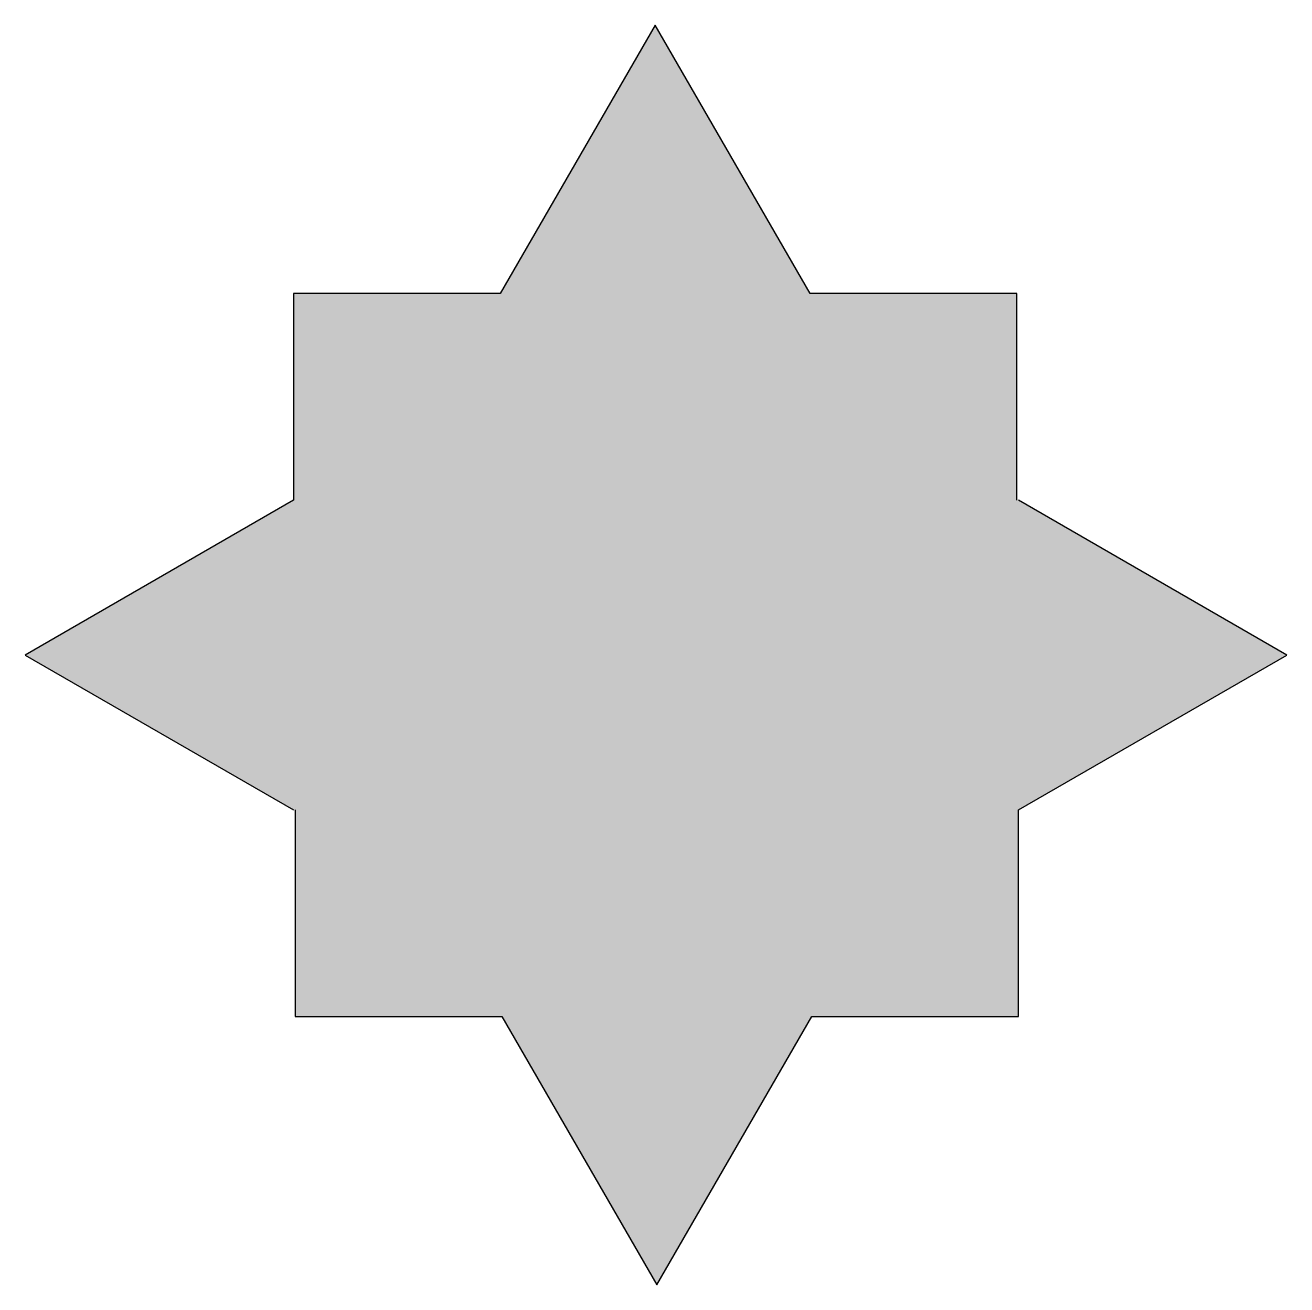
# Model space of a CAD drawing. Header units: inches. Extents: x 196 to 318, y 78 to 200.
import ezdxf

# ---------------------------------------------------------------- set-up
doc = ezdxf.new("R2010")
doc.units = ezdxf.units.IN
doc.header["$MEASUREMENT"] = 0

msp = doc.modelspace()

# ---------------------------------------------------------------- hatches: boundary and pattern name
at = {"true_color": 0x642165}
h = msp.add_hatch(color=219, dxfattribs=at)
h.dxf.hatch_style = 1
h.paths.add_polyline_path([(292.3, 123.74), (318.29, 138.74), (292.14, 153.84), (292.14, 173.74), (272.14, 173.74), (257.14, 199.72), (242.14, 173.74), (222.14, 173.74), (222.14, 153.74), (196.16, 138.74), (222.3, 123.64), (222.3, 103.74), (242.3, 103.74), (257.3, 77.76), (272.3, 103.74), (292.3, 103.74)])

# ---------------------------------------------------------------- linework, layer by layer
for points in [[(292.14, 153.74), (292.14, 173.74), (272.14, 173.74), (257.14, 199.72), (242.14, 173.74), (222.14, 173.74), (222.14, 153.74)], [(222.14, 153.74), (196.16, 138.74), (222.14, 123.74)], [(292.3, 123.74), (318.29, 138.74), (292.3, 153.74)], [(222.3, 123.74), (222.3, 103.74), (242.3, 103.74), (257.3, 77.76), (272.3, 103.74), (292.3, 103.74), (292.3, 123.74)]]:
    msp.add_lwpolyline(points)

doc.saveas('drawing.dxf')
